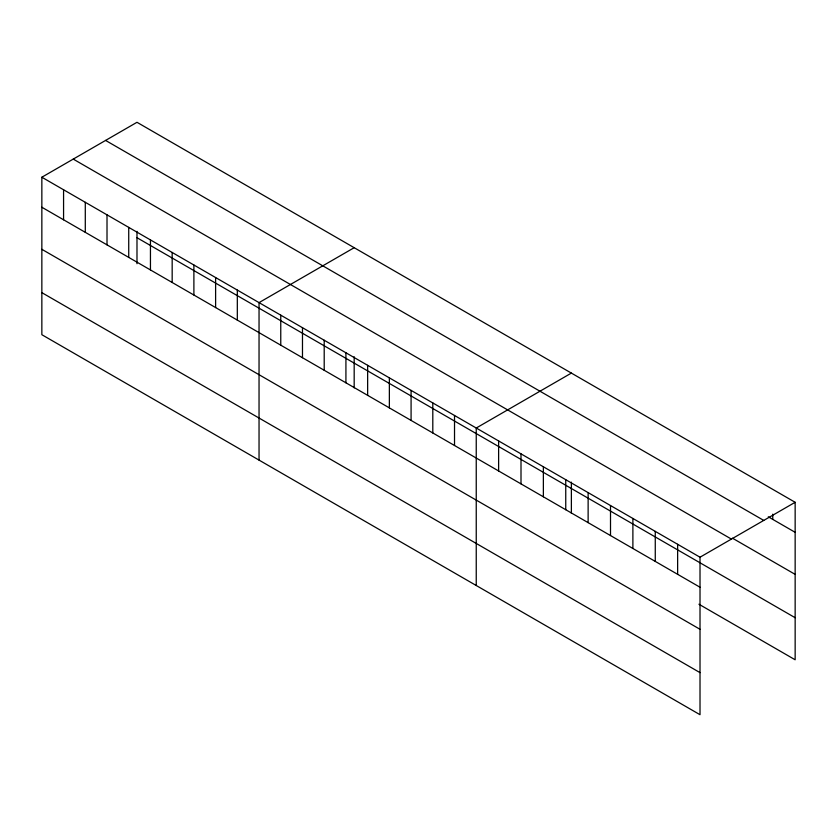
<?xml version="1.0" encoding="UTF-8"?>
<svg xmlns="http://www.w3.org/2000/svg" width="837" height="837" viewBox="0 0 837 837"><rect width="100%" height="100%" fill="white"/><g stroke="black" fill="none" stroke-linecap="round" stroke-linejoin="round"><path stroke-width="1.26" d="M41.85 177.224L700.014 557.212L700.014 714.704L41.85 334.706L41.85 177.224L136.986 122.296L795.15 502.294L795.15 659.776L698.926 604.22M354.177 247.7L259.041 302.617L259.041 460.109M571.378 373.093L476.243 428.021L476.243 585.502M700.014 557.212L795.15 502.294M768.293 516.806L795.15 532.311M105.588 140.428L763.752 520.415M732.49 538.201L795.15 574.37M73.248 159.103L731.412 539.091M136.986 237.718L795.15 617.716M41.85 207.241L700.014 587.239M41.85 249.311L700.014 629.298M41.85 292.647L700.014 672.634M772.771 514.169L772.771 519.39M677.635 544.291L677.635 574.318M655.266 531.369L655.266 561.397M632.887 518.459L632.887 548.476M610.508 505.538L610.508 535.554M588.129 492.616L588.129 522.633M571.378 482.143L571.378 513.259M565.749 479.695L565.749 509.723M543.37 466.774L543.37 496.801M521.001 453.853L521.001 483.88M498.622 440.932L498.622 470.959M454.522 415.476L454.522 445.504M432.802 402.942L432.802 432.959M411.082 390.398L411.082 420.425M389.362 377.853L389.362 407.881M367.642 365.319L367.642 395.336M354.177 356.75L354.177 387.866M345.922 352.775L345.922 382.802M324.201 340.24L324.201 370.257M302.481 327.696L302.481 357.723M280.761 315.162L280.761 345.179M237.321 290.083L237.321 320.1M215.611 277.539L215.611 307.566M193.891 265.005L193.891 295.022M172.171 252.46L172.171 282.487M150.451 239.926L150.451 269.943M136.986 231.347L136.986 263.707M128.731 227.382L128.731 257.409M107.01 214.847L107.01 244.864M85.29 202.303L85.29 232.32M63.57 189.758L63.57 219.786"/></g></svg>
